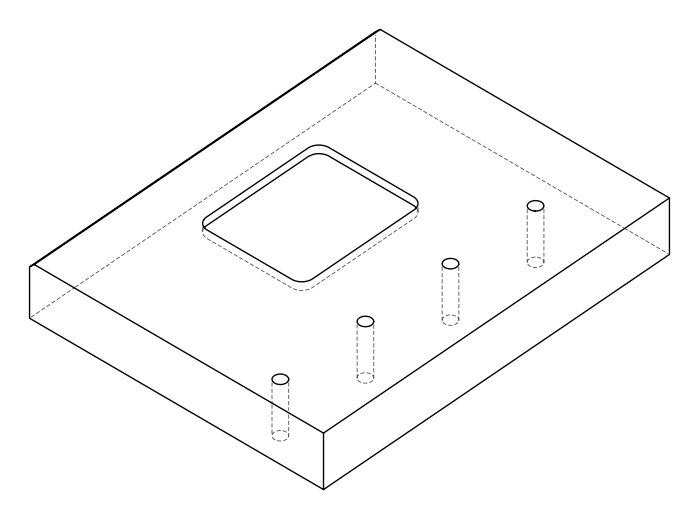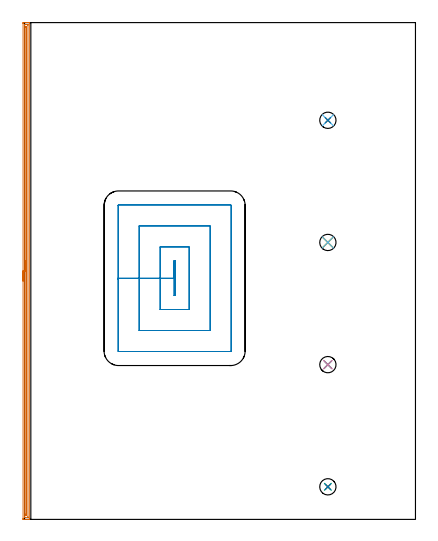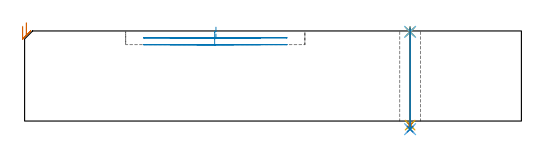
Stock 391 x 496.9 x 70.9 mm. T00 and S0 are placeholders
(PLAN: 14 operations, 10 tool changes, 19.7 min)
(1 AREA_MILL | FG_CHAMFER_SURFACE | UGT0205_001 | 12.09 min | 9861 mm3)
(2 MILL_RECTANGULAR_POCKET | POCKET_RECTANGULAR_STRAIGHT | UGT0201_006 | Follow Part, ap 7, ae 75% | 4.99 min | 263995 mm3)
(3 SPOT_DRILL | STEP1HOLE | NXT0321_9005460120000 | 0.03 min | 4 mm3)
(4 SPOT_DRILL_1 | STEP1HOLE_1 | NXT0321_9005460120000 | 0.03 min | 1 mm3)
(5 SPOT_DRILL_2 | STEP1HOLE_2 | NXT0321_9005460120000 | 0.03 min | 6 mm3)
(6 SPOT_DRILL_3 | STEP1HOLE_3 | NXT0321_9005460120000 | 0.03 min | 18 mm3)
(7 DRILL_THROUGH_HOLE_INTO_CENTER | STEP1HOLE | NXT0301_065 | 0.31 min | 4883 mm3)
(8 DRILL_TO_ENLARGE_THROUGH_HOLE | STEP1HOLE | UGT0301_287 | 0.32 min | 9876 mm3)
(9 DRILL_THROUGH_HOLE_INTO_CENTER_1 | STEP1HOLE_1 | NXT0301_065 | 0.31 min | 4875 mm3)
(10 DRILL_TO_ENLARGE_THROUGH_HOLE_1 | STEP1HOLE_1 | UGT0301_287 | 0.32 min | 9860 mm3)
(11 DRILL_THROUGH_HOLE_INTO_CENTER_2 | STEP1HOLE_2 | NXT0301_065 | 0.31 min | 4873 mm3)
(12 DRILL_TO_ENLARGE_THROUGH_HOLE_2 | STEP1HOLE_2 | UGT0301_287 | 0.32 min | 9885 mm3)
(13 DRILL_THROUGH_HOLE_INTO_CENTER_3 | STEP1HOLE_3 | NXT0301_065 | 0.31 min | 4861 mm3)
(14 DRILL_TO_ENLARGE_THROUGH_HOLE_3 | STEP1HOLE_3 | UGT0301_287 | 0.32 min | 9878 mm3)
(TOOL UGT0205_001 | Chamfer Mill 20 x 3 x 45 deg. | D20 FL50 Z2)
(TOOL UGT0201_006 | End Mill 28 mm | D28 FL25 Z2)
(TOOL NXT0321_9005460120000 | NC Spot Drill, 142deg, 12mm, Carbide, Uncoated | D12 PA142 FL30 Z2)
(TOOL NXT0301_065 | Carbide Drill 9.4mm [860.1-0940-075A1-MM 2214] | D9.4 PA140 FL98 Z2)
(TOOL UGT0301_287 | Twist Drill 16.3 mm | D16.3 PA118 FL125 Z2)
(OP 1 AREA_MILL)
G17 G21 G94 G90
T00 M6
G54
G17 G0 G90 X-1.5 Y238.45 S1061 M3
G43 Z80.9 H0
Z74.6
G94 G1 Y238.488 Z73.728 F250.
Y238.602 Z72.864
Y238.791 Z72.012
Y239.053 Z71.18
Y239.387 Z70.374
Y239.79 Z69.6
Y240.258 Z68.864
Y240.79 Z68.172
Y241.379 Z67.529
Y242.022 Z66.94
Y242.714 Z66.408
Y243.45 Z65.94
Y244.224 Z65.537
Y245.03 Z65.203
Y245.862 Z64.941
Y246.713 Z64.752
Y247.578 Z64.638
Y248.45 Z64.6
Y495.893
X-1.499 Y496.285 Z64.601
X-1.495 Y496.781 Z64.603
X-1.491 Y496.891 Z64.605
X-1.004 Y496.9 Z65.092
X1.65 Z67.744
X2.202 Z68.299
X2.535 Z68.631
X3.087 Z69.183
X3.419 Z69.514
X4.085 Z70.184
X4.427 Z70.526
X4.781 Y496.892 Z70.872
X4.797 Y496.89 Z70.888
X4.8 Y496.732 Z70.9
Y0.164
X4.805 Y0.01 Z70.895
X4.781 Y0.008 Z70.872
X4.427 Y0. Z70.526
X4.085 Z70.184
X3.419 Z69.514
X2.202 Z68.299
X1.65 Z67.744
X-1.004 Y0.001 Z65.092
X-1.241 Y0.003 Z64.856
X-1.491 Y0.009 Z64.605
X-1.494 Y0.119 Z64.603
X-1.499 Y0.614 Z64.601
X-1.5 Y1.115 Z64.6
Y248.45
X-0.086 Z66.014
Y494.499
X-0.085 Y494.714 Z66.015
X-0.082 Y494.821 Z66.018
X-0.079 Y494.873 Z66.021
X-0.076 Y494.89 Z66.024
X-0.028 Y494.892 Z66.072
X0.37 Y494.899 Z66.47
X2.535 Y494.9 Z68.635
X3.024 Y494.898 Z69.124
X3.262 Y494.893 Z69.362
X3.369 Y494.89 Z69.469
X3.384 Y494.535 Z69.484
X3.385 Y494.499 Z69.485
X3.386 Y2.401 Z69.486
X3.385 Y2.186 Z69.485
X3.382 Y2.079 Z69.482
X3.379 Y2.027 Z69.479
X3.376 Y2.01 Z69.476
X3.328 Y2.008 Z69.428
X2.93 Y2.001 Z69.03
X0.765 Y2. Z66.865
X0.276 Y2.001 Z66.376
X0.038 Y2.006 Z66.138
X-0.069 Y2.01 Z66.031
X-0.084 Y2.365 Z66.016
X-0.085 Y2.401 Z66.015
X-0.086 Y248.45 Z66.014
X1.328 Z67.428
X1.329 Y492.144 Z67.429
X1.331 Y492.713 Z67.431
X1.334 Y492.874 Z67.434
X1.335 Y492.887 Z67.435
X1.355 Y492.891 Z67.455
X1.403 Y492.896 Z67.503
X1.465 Y492.899 Z67.565
X1.65 Y492.898 Z67.75
X1.835 Y492.894 Z67.935
X1.953 Y492.89 Z68.053
X1.964 Y492.82 Z68.064
X1.967 Y492.713 Z68.067
X1.97 Y492.39 Z68.07
X1.971 Y491.82 Z68.071
Y491.495
Y4.756
X1.969 Y4.187 Z68.069
X1.966 Y4.026 Z68.066
X1.965 Y4.013 Z68.065
X1.945 Y4.009 Z68.045
X1.897 Y4.003 Z67.997
X1.835 Y4.001 Z67.935
X1.65 Y4.002 Z67.75
X1.465 Y4.006 Z67.565
X1.347 Y4.01 Z67.447
X1.335 Y4.08 Z67.435
X1.333 Y4.187 Z67.433
X1.33 Y4.51 Z67.43
X1.329 Y5.08 Z67.429
X1.328 Y5.405 Z67.428
Y248.45
Y249.322 Z67.467
Y250.186 Z67.58
Y251.038 Z67.769
Y251.87 Z68.032
Y252.676 Z68.365
Y253.45 Z68.768
Y254.186 Z69.237
Y254.878 Z69.768
Y255.521 Z70.357
Y256.11 Z71.001
Y256.641 Z71.693
Y257.11 Z72.428
Y257.513 Z73.202
Y257.847 Z74.008
Y258.109 Z74.84
Y258.298 Z75.692
Y258.412 Z76.557
Y258.45 Z77.428
G0 Z80.9
M5
M2
(OP 2 MILL_RECTANGULAR_POCKET)
G17 G21 G94 G90
T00 M6
G54
G17 G0 G90 X150.6 Y245.451 S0 M3
G43 Z80.9 H0
Z73.9
G94 G1 Y258.5 Z70.403 F250.
X149.6 Z70.135
Y241.2 Z65.5
Y223.9 F500.
X150.6
Y258.5
X149.6
Y241.2
X135.6
Y209.9
X164.6
Y272.5
X135.6
Y241.2
X114.6
Y188.9
X185.6
Y293.5
X114.6
Y241.2
X93.6
Y168.3
G3 X94. Y167.9 R0.4
G1 X206.2
G3 X206.6 Y168.3 R0.4
G1 Y314.1
G3 X206.2 Y314.5 R0.4
G1 X94.
G3 X93.6 Y314.1 R0.4
G1 Y241.2
Y240.2
G0 X150.6 Y245.451 Z68.5
G1 Y258.5 Z65.003 F250.
X149.6 Z64.736
Y241.2 Z60.1
Y223.9 F500.
X150.6
Y258.5
X149.6
Y241.2
X135.6
Y209.9
X164.6
Y272.5
X135.6
Y241.2
X114.6
Y188.9
X185.6
Y293.5
X114.6
Y241.2
X93.6
Y168.3
G3 X94. Y167.9 R0.4
G1 X206.2
G3 X206.6 Y168.3 R0.4
G1 Y314.1
G3 X206.2 Y314.5 R0.4
G1 X94.
G3 X93.6 Y314.1 R0.4
G1 Y241.2
Y240.2
G0 Z80.9
M5
M2
(OP 3 SPOT_DRILL)
G17 G21 G94 G90
T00 M6
G54
G17 G0 G90 X303.4 Y32.6 S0 M3
G43 Z80.9 H0
G94 G81 G98 Z70.198 F250. R73.9
G80
M5
M2
(OP 4 SPOT_DRILL_1)
G17 G21 G94 G90
T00 M6
G54
G17 G0 G90 X303.4 Y154.8 S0 M3
G43 Z80.9 H0
G94 G81 G98 Z70.198 F250. R73.9
G80
M5
M2
(OP 5 SPOT_DRILL_2)
G17 G21 G94 G90
T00 M6
G54
G17 G0 G90 X303.4 Y277. S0 M3
G43 Z80.9 H0
G94 G81 G98 Z70.198 F250. R73.9
G80
M5
M2
(OP 6 SPOT_DRILL_3)
G17 G21 G94 G90
T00 M6
G54
G17 G0 G90 X303.4 Y399.2 S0 M3
G43 Z80.9 H0
G94 G81 G98 Z70.198 F250. R73.9
G80
M5
M2
(OP 7 DRILL_THROUGH_HOLE_INTO_CENTER)
G17 G21 G94 G90
T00 M6
G54
G17 G0 G90 X303.4 Y32.6 S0 M3
G43 Z80.9 H1
G94 G73 G98 Z-3.211 F250. Q9.264 R72.9
G80
M5
M2
(OP 8 DRILL_TO_ENLARGE_THROUGH_HOLE)
G17 G21 G94 G90
T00 M6
G54
G17 G0 G90 X303.4 Y32.6 S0 M3
G43 Z80.9 H0
G94 G73 G98 Z-6.397 F250. Q15.459 R72.9
G80
M5
M2
(OP 9 DRILL_THROUGH_HOLE_INTO_CENTER_1)
G17 G21 G94 G90
T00 M6
G54
G17 G0 G90 X303.4 Y154.8 S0 M3
G43 Z80.9 H1
G94 G73 G98 Z-3.211 F250. Q9.264 R72.9
G80
M5
M2
(OP 10 DRILL_TO_ENLARGE_THROUGH_HOLE_1)
G17 G21 G94 G90
T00 M6
G54
G17 G0 G90 X303.4 Y154.8 S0 M3
G43 Z80.9 H0
G94 G73 G98 Z-6.397 F250. Q15.459 R72.9
G80
M5
M2
(OP 11 DRILL_THROUGH_HOLE_INTO_CENTER_2)
G17 G21 G94 G90
T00 M6
G54
G17 G0 G90 X303.4 Y277. S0 M3
G43 Z80.9 H1
G94 G73 G98 Z-3.211 F250. Q9.264 R72.9
G80
M5
M2
(OP 12 DRILL_TO_ENLARGE_THROUGH_HOLE_2)
G17 G21 G94 G90
T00 M6
G54
G17 G0 G90 X303.4 Y277. S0 M3
G43 Z80.9 H0
G94 G73 G98 Z-6.397 F250. Q15.459 R72.9
G80
M5
M2
(OP 13 DRILL_THROUGH_HOLE_INTO_CENTER_3)
G17 G21 G94 G90
T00 M6
G54
G17 G0 G90 X303.4 Y399.2 S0 M3
G43 Z80.9 H1
G94 G73 G98 Z-3.211 F250. Q9.264 R72.9
G80
M5
M2
(OP 14 DRILL_TO_ENLARGE_THROUGH_HOLE_3)
G17 G21 G94 G90
T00 M6
G54
G17 G0 G90 X303.4 Y399.2 S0 M3
G43 Z80.9 H0
G94 G73 G98 Z-6.397 F250. Q15.459 R72.9
G80
M5
M2
